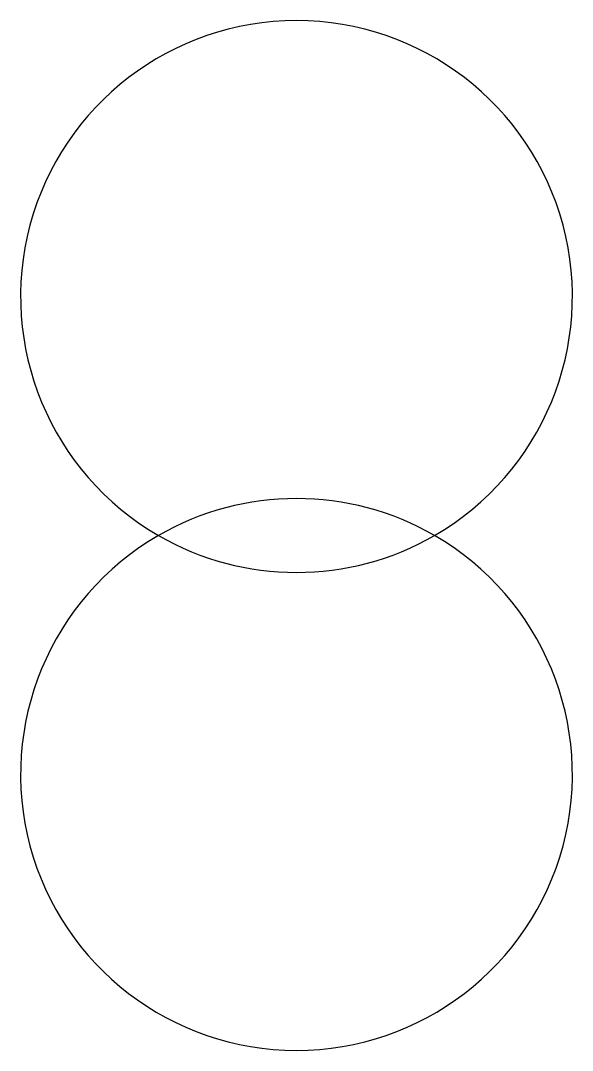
# Model space of a CAD drawing. Header units: millimetres. Extents: x 5 to 25, y 1.3 to 38.7.
import ezdxf

# ---------------------------------------------------------------- set-up
doc = ezdxf.new("R2010")
doc.units = ezdxf.units.MM
doc.layers.get('0').update_dxf_attribs({"lineweight": 25, "true_color": 0xffffff})

msp = doc.modelspace()

# ---------------------------------------------------------------- linework, layer by layer
for centre, start, end in [((15, 28.66), 300, 240), ((15, 11.34), 60, 120), ((15, 11.34), 120, 60), ((15, 28.66), 240, 300)]:
    msp.add_arc(centre, 10, start, end)

doc.saveas('drawing.dxf')
